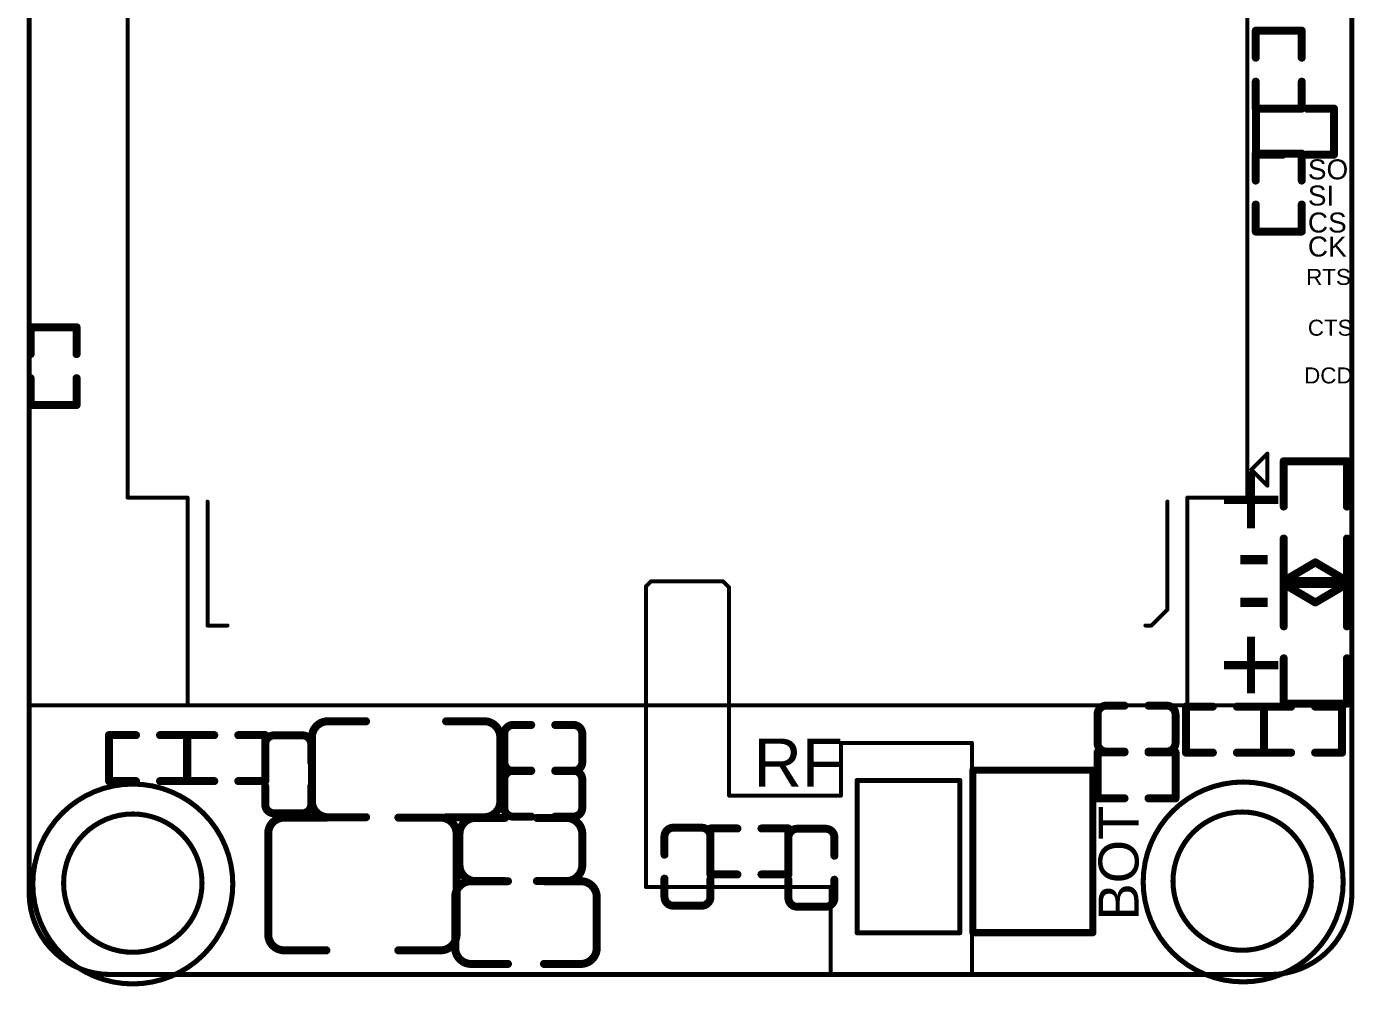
# Model space of a CAD drawing. Header units: millimetres. Extents: x 255 to 299, y 113 to 231.
# Drawn here: x 264.81 to 298.01, y 112.8 to 136.82 of the extents above; entities that cross this region are included whole.
import ezdxf

# ---------------------------------------------------------------- set-up
doc = ezdxf.new("R2010")
doc.units = ezdxf.units.MM
for name, color, linetype in [('KeepOutLayer', 6, 'Continuous'), ('MultiLayer', 9, 'Continuous'), ('TopOverlay', 2, 'Continuous')]:
    doc.layers.add(name, color=color, linetype=linetype)
doc.styles.add('Arial', font='arial.ttf', dxfattribs={"height": 0.2})

# ---------------------------------------------------------------- blocks, each defined once
blk = doc.blocks.new('LC_0402_C_11')
at = {"layer": 'TopOverlay', "const_width": 0.2}
for points in [[(-0.975, 0.355, -0.414214), (-0.755, 0.575)], [(0.755, 0.575, -0.414214), (0.975, 0.355)], [(-0.755, -0.575, -0.414214), (-0.975, -0.355)], [(0.975, -0.355, -0.414214), (0.755, -0.575)]]:
    blk.add_lwpolyline(points, format="xyb", dxfattribs=at)
at = {"layer": 'TopOverlay', "const_width": 0.1}
for points in [[(-0.805, 0.575, 1), (-0.705, 0.575, 1)], [(-0.8, 0.575, 1), (-0.7, 0.575, 1)], [(-0.35, 0.575, 1), (-0.25, 0.575, 1)], [(0.25, 0.575, 1), (0.35, 0.575, 1)], [(0.7, 0.575, 1), (0.8, 0.575, 1)], [(0.705, 0.575, 1), (0.805, 0.575, 1)], [(-1.025, 0.355, 1), (-0.925, 0.355, 1)], [(-1.025, 0.355, 1), (-0.925, 0.355, 1)], [(0.925, 0.355, 1), (1.025, 0.355, 1)], [(0.925, 0.355, 1), (1.025, 0.355, 1)], [(-1.025, -0.355, 1), (-0.925, -0.355, 1)], [(-1.025, -0.355, 1), (-0.925, -0.355, 1)], [(0.925, -0.355, 1), (1.025, -0.355, 1)], [(0.925, -0.355, 1), (1.025, -0.355, 1)], [(-0.805, -0.575, 1), (-0.705, -0.575, 1)], [(-0.8, -0.575, 1), (-0.7, -0.575, 1)], [(-0.35, -0.575, 1), (-0.25, -0.575, 1)], [(0.25, -0.575, 1), (0.35, -0.575, 1)], [(0.7, -0.575, 1), (0.8, -0.575, 1)], [(0.705, -0.575, 1), (0.805, -0.575, 1)]]:
    blk.add_lwpolyline(points, format="xyb", close=True, dxfattribs=at)
at = {"layer": 'TopOverlay', "const_width": 0.2}
for points in [[(-0.3, 0.575), (-0.75, 0.575)], [(0.75, 0.575), (0.3, 0.575)], [(-0.975, -0.355), (-0.975, 0.355)], [(0.975, -0.355), (0.975, 0.355)], [(-0.3, -0.575), (-0.75, -0.575)], [(0.75, -0.575), (0.3, -0.575)]]:
    blk.add_lwpolyline(points, dxfattribs=at)
blk = doc.blocks.new('LC_0402_C_15')
at = {"layer": 'TopOverlay', "const_width": 0.2}
for points in [[(-0.975, 0.355, -0.414214), (-0.755, 0.575)], [(0.755, 0.575, -0.414214), (0.975, 0.355)], [(-0.755, -0.575, -0.414214), (-0.975, -0.355)], [(0.975, -0.355, -0.414214), (0.755, -0.575)]]:
    blk.add_lwpolyline(points, format="xyb", dxfattribs=at)
at = {"layer": 'TopOverlay', "const_width": 0.1}
for points in [[(-0.805, 0.575, 1), (-0.705, 0.575, 1)], [(-0.8, 0.575, 1), (-0.7, 0.575, 1)], [(-0.35, 0.575, 1), (-0.25, 0.575, 1)], [(0.25, 0.575, 1), (0.35, 0.575, 1)], [(0.7, 0.575, 1), (0.8, 0.575, 1)], [(0.705, 0.575, 1), (0.805, 0.575, 1)], [(-1.025, 0.355, 1), (-0.925, 0.355, 1)], [(-1.025, 0.355, 1), (-0.925, 0.355, 1)], [(0.925, 0.355, 1), (1.025, 0.355, 1)], [(0.925, 0.355, 1), (1.025, 0.355, 1)], [(-1.025, -0.355, 1), (-0.925, -0.355, 1)], [(-1.025, -0.355, 1), (-0.925, -0.355, 1)], [(0.925, -0.355, 1), (1.025, -0.355, 1)], [(0.925, -0.355, 1), (1.025, -0.355, 1)], [(-0.805, -0.575, 1), (-0.705, -0.575, 1)], [(-0.8, -0.575, 1), (-0.7, -0.575, 1)], [(-0.35, -0.575, 1), (-0.25, -0.575, 1)], [(0.25, -0.575, 1), (0.35, -0.575, 1)], [(0.7, -0.575, 1), (0.8, -0.575, 1)], [(0.705, -0.575, 1), (0.805, -0.575, 1)]]:
    blk.add_lwpolyline(points, format="xyb", close=True, dxfattribs=at)
at = {"layer": 'TopOverlay', "const_width": 0.2}
for points in [[(-0.3, 0.575), (-0.75, 0.575)], [(0.75, 0.575), (0.3, 0.575)], [(-0.975, -0.355), (-0.975, 0.355)], [(0.975, -0.355), (0.975, 0.355)], [(-0.3, -0.575), (-0.75, -0.575)], [(0.75, -0.575), (0.3, -0.575)]]:
    blk.add_lwpolyline(points, dxfattribs=at)
blk = doc.blocks.new('LC_0402_C_16')
at = {"layer": 'TopOverlay', "const_width": 0.2}
for points in [[(-0.975, 0.355, -0.414214), (-0.755, 0.575)], [(0.755, 0.575, -0.414214), (0.975, 0.355)], [(-0.755, -0.575, -0.414214), (-0.975, -0.355)], [(0.975, -0.355, -0.414214), (0.755, -0.575)]]:
    blk.add_lwpolyline(points, format="xyb", dxfattribs=at)
at = {"layer": 'TopOverlay', "const_width": 0.1}
for points in [[(-0.805, 0.575, 1), (-0.705, 0.575, 1)], [(-0.8, 0.575, 1), (-0.7, 0.575, 1)], [(-0.35, 0.575, 1), (-0.25, 0.575, 1)], [(0.25, 0.575, 1), (0.35, 0.575, 1)], [(0.7, 0.575, 1), (0.8, 0.575, 1)], [(0.705, 0.575, 1), (0.805, 0.575, 1)], [(-1.025, 0.355, 1), (-0.925, 0.355, 1)], [(-1.025, 0.355, 1), (-0.925, 0.355, 1)], [(0.925, 0.355, 1), (1.025, 0.355, 1)], [(0.925, 0.355, 1), (1.025, 0.355, 1)], [(-1.025, -0.355, 1), (-0.925, -0.355, 1)], [(-1.025, -0.355, 1), (-0.925, -0.355, 1)], [(0.925, -0.355, 1), (1.025, -0.355, 1)], [(0.925, -0.355, 1), (1.025, -0.355, 1)], [(-0.805, -0.575, 1), (-0.705, -0.575, 1)], [(-0.8, -0.575, 1), (-0.7, -0.575, 1)], [(-0.35, -0.575, 1), (-0.25, -0.575, 1)], [(0.25, -0.575, 1), (0.35, -0.575, 1)], [(0.7, -0.575, 1), (0.8, -0.575, 1)], [(0.705, -0.575, 1), (0.805, -0.575, 1)]]:
    blk.add_lwpolyline(points, format="xyb", close=True, dxfattribs=at)
at = {"layer": 'TopOverlay', "const_width": 0.2}
for points in [[(-0.3, 0.575), (-0.75, 0.575)], [(0.75, 0.575), (0.3, 0.575)], [(-0.975, -0.355), (-0.975, 0.355)], [(0.975, -0.355), (0.975, 0.355)], [(-0.3, -0.575), (-0.75, -0.575)], [(0.75, -0.575), (0.3, -0.575)]]:
    blk.add_lwpolyline(points, dxfattribs=at)
blk = doc.blocks.new('LC_1210_C_17')
at = {"layer": 'TopOverlay', "const_width": 0.2}
for points in [[(-2.355, 1.26, -0.414214), (-1.955, 1.66)], [(1.955, 1.66, -0.414214), (2.355, 1.26)], [(-1.955, -1.66, -0.414214), (-2.355, -1.26)], [(2.355, -1.26, -0.414214), (1.955, -1.66)]]:
    blk.add_lwpolyline(points, format="xyb", dxfattribs=at)
for points in [[(-1.955, 1.66), (-0.9, 1.66)], [(0.9, 1.66), (1.955, 1.66)], [(-2.355, -1.26), (-2.355, 1.26)], [(2.355, -1.26), (2.355, 1.26)], [(-1.955, -1.66), (-0.9, -1.66)], [(0.9, -1.66), (1.955, -1.66)]]:
    blk.add_lwpolyline(points, dxfattribs=at)
at = {"layer": 'TopOverlay', "const_width": 0.1}
for points in [[(-2.005, 1.66, 1), (-1.905, 1.66, 1)], [(-2.005, 1.66, 1), (-1.905, 1.66, 1)], [(-0.95, 1.66, 1), (-0.85, 1.66, 1)], [(0.85, 1.66, 1), (0.95, 1.66, 1)], [(1.905, 1.66, 1), (2.005, 1.66, 1)], [(1.905, 1.66, 1), (2.005, 1.66, 1)], [(-2.405, 1.26, 1), (-2.305, 1.26, 1)], [(-2.405, 1.26, 1), (-2.305, 1.26, 1)], [(2.305, 1.26, 1), (2.405, 1.26, 1)], [(2.305, 1.26, 1), (2.405, 1.26, 1)], [(-2.405, -1.26, 1), (-2.305, -1.26, 1)], [(-2.405, -1.26, 1), (-2.305, -1.26, 1)], [(2.305, -1.26, 1), (2.405, -1.26, 1)], [(2.305, -1.26, 1), (2.405, -1.26, 1)], [(-2.005, -1.66, 1), (-1.905, -1.66, 1)], [(-2.005, -1.66, 1), (-1.905, -1.66, 1)], [(-0.95, -1.66, 1), (-0.85, -1.66, 1)], [(0.85, -1.66, 1), (0.95, -1.66, 1)], [(1.905, -1.66, 1), (2.005, -1.66, 1)], [(1.905, -1.66, 1), (2.005, -1.66, 1)]]:
    blk.add_lwpolyline(points, format="xyb", close=True, dxfattribs=at)
blk = doc.blocks.new('LC_0402_C_22')
at = {"layer": 'TopOverlay', "const_width": 0.2}
for points in [[(-0.975, 0.355, -0.414214), (-0.755, 0.575)], [(0.755, 0.575, -0.414214), (0.975, 0.355)], [(-0.755, -0.575, -0.414214), (-0.975, -0.355)], [(0.975, -0.355, -0.414214), (0.755, -0.575)]]:
    blk.add_lwpolyline(points, format="xyb", dxfattribs=at)
at = {"layer": 'TopOverlay', "const_width": 0.1}
for points in [[(-0.805, 0.575, 1), (-0.705, 0.575, 1)], [(-0.8, 0.575, 1), (-0.7, 0.575, 1)], [(-0.35, 0.575, 1), (-0.25, 0.575, 1)], [(0.25, 0.575, 1), (0.35, 0.575, 1)], [(0.7, 0.575, 1), (0.8, 0.575, 1)], [(0.705, 0.575, 1), (0.805, 0.575, 1)], [(-1.025, 0.355, 1), (-0.925, 0.355, 1)], [(-1.025, 0.355, 1), (-0.925, 0.355, 1)], [(0.925, 0.355, 1), (1.025, 0.355, 1)], [(0.925, 0.355, 1), (1.025, 0.355, 1)], [(-1.025, -0.355, 1), (-0.925, -0.355, 1)], [(-1.025, -0.355, 1), (-0.925, -0.355, 1)], [(0.925, -0.355, 1), (1.025, -0.355, 1)], [(0.925, -0.355, 1), (1.025, -0.355, 1)], [(-0.805, -0.575, 1), (-0.705, -0.575, 1)], [(-0.8, -0.575, 1), (-0.7, -0.575, 1)], [(-0.35, -0.575, 1), (-0.25, -0.575, 1)], [(0.25, -0.575, 1), (0.35, -0.575, 1)], [(0.7, -0.575, 1), (0.8, -0.575, 1)], [(0.705, -0.575, 1), (0.805, -0.575, 1)]]:
    blk.add_lwpolyline(points, format="xyb", close=True, dxfattribs=at)
at = {"layer": 'TopOverlay', "const_width": 0.2}
for points in [[(-0.75, 0.575), (-0.3, 0.575)], [(0.3, 0.575), (0.75, 0.575)], [(-0.975, 0.355), (-0.975, -0.355)], [(0.975, 0.355), (0.975, -0.355)], [(-0.75, -0.575), (-0.3, -0.575)], [(0.3, -0.575), (0.75, -0.575)]]:
    blk.add_lwpolyline(points, dxfattribs=at)
blk = doc.blocks.new('LC_0805_C_23')
at = {"layer": 'TopOverlay', "const_width": 0.2}
for points in [[(-1.77, 0.635, -0.414214), (-1.37, 1.035)], [(1.37, 1.035, -0.414213), (1.77, 0.635)], [(-1.37, -1.035, -0.414213), (-1.77, -0.635)], [(1.77, -0.635, -0.414214), (1.37, -1.035)]]:
    blk.add_lwpolyline(points, format="xyb", dxfattribs=at)
for points in [[(-0.45, 1.035), (-1.37, 1.035)], [(1.37, 1.035), (0.45, 1.035)], [(-1.77, 0.635), (-1.77, -0.635)], [(1.77, 0.635), (1.77, -0.635)], [(-0.45, -1.035), (-1.37, -1.035)], [(1.37, -1.035), (0.45, -1.035)]]:
    blk.add_lwpolyline(points, dxfattribs=at)
at = {"layer": 'TopOverlay', "const_width": 0.1}
for points in [[(-1.42, 1.035, 1), (-1.32, 1.035, 1)], [(-1.42, 1.035, 1), (-1.32, 1.035, 1)], [(-0.5, 1.035, 1), (-0.4, 1.035, 1)], [(0.4, 1.035, 1), (0.5, 1.035, 1)], [(1.32, 1.035, 1), (1.42, 1.035, 1)], [(1.32, 1.035, 1), (1.42, 1.035, 1)], [(-1.82, 0.635, 1), (-1.72, 0.635, 1)], [(-1.82, 0.635, 1), (-1.72, 0.635, 1)], [(1.72, 0.635, 1), (1.82, 0.635, 1)], [(1.72, 0.635, 1), (1.82, 0.635, 1)], [(-1.82, -0.635, 1), (-1.72, -0.635, 1)], [(-1.82, -0.635, 1), (-1.72, -0.635, 1)], [(1.72, -0.635, 1), (1.82, -0.635, 1)], [(1.72, -0.635, 1), (1.82, -0.635, 1)], [(-1.42, -1.035, 1), (-1.32, -1.035, 1)], [(-1.42, -1.035, 1), (-1.32, -1.035, 1)], [(-0.5, -1.035, 1), (-0.4, -1.035, 1)], [(0.4, -1.035, 1), (0.5, -1.035, 1)], [(1.32, -1.035, 1), (1.42, -1.035, 1)], [(1.32, -1.035, 1), (1.42, -1.035, 1)]]:
    blk.add_lwpolyline(points, format="xyb", close=True, dxfattribs=at)
blk = doc.blocks.new('LC_0603_C_39')
at = {"layer": 'TopOverlay', "const_width": 0.2}
for points in [[(-1.535, 0.39, -0.414213), (-1.135, 0.79)], [(1.135, 0.79, -0.414213), (1.535, 0.39)], [(-1.135, -0.79, -0.414213), (-1.535, -0.39)], [(1.535, -0.39, -0.414213), (1.135, -0.79)]]:
    blk.add_lwpolyline(points, format="xyb", dxfattribs=at)
for points in [[(-0.4, 0.79), (-1.135, 0.79)], [(1.135, 0.79), (0.4, 0.79)], [(-1.535, 0.39), (-1.535, -0.39)], [(1.535, 0.39), (1.535, -0.39)], [(-0.4, -0.79), (-1.135, -0.79)], [(1.135, -0.79), (0.4, -0.79)]]:
    blk.add_lwpolyline(points, dxfattribs=at)
at = {"layer": 'TopOverlay', "const_width": 0.1}
for points in [[(-1.185, 0.79, 1), (-1.085, 0.79, 1)], [(-1.185, 0.79, 1), (-1.085, 0.79, 1)], [(-0.45, 0.79, 1), (-0.35, 0.79, 1)], [(0.35, 0.79, 1), (0.45, 0.79, 1)], [(1.085, 0.79, 1), (1.185, 0.79, 1)], [(1.085, 0.79, 1), (1.185, 0.79, 1)], [(-1.585, 0.39, 1), (-1.485, 0.39, 1)], [(-1.585, 0.39, 1), (-1.485, 0.39, 1)], [(1.485, 0.39, 1), (1.585, 0.39, 1)], [(1.485, 0.39, 1), (1.585, 0.39, 1)], [(-1.585, -0.39, 1), (-1.485, -0.39, 1)], [(-1.585, -0.39, 1), (-1.485, -0.39, 1)], [(1.485, -0.39, 1), (1.585, -0.39, 1)], [(1.485, -0.39, 1), (1.585, -0.39, 1)], [(-1.185, -0.79, 1), (-1.085, -0.79, 1)], [(-1.185, -0.79, 1), (-1.085, -0.79, 1)], [(-0.45, -0.79, 1), (-0.35, -0.79, 1)], [(0.35, -0.79, 1), (0.45, -0.79, 1)], [(1.085, -0.79, 1), (1.185, -0.79, 1)], [(1.085, -0.79, 1), (1.185, -0.79, 1)]]:
    blk.add_lwpolyline(points, format="xyb", close=True, dxfattribs=at)
blk = doc.blocks.new('LC_0402_C_40')
at = {"layer": 'TopOverlay', "const_width": 0.2}
for points in [[(-0.975, 0.355, -0.414214), (-0.755, 0.575)], [(0.755, 0.575, -0.414214), (0.975, 0.355)], [(-0.755, -0.575, -0.414214), (-0.975, -0.355)], [(0.975, -0.355, -0.414214), (0.755, -0.575)]]:
    blk.add_lwpolyline(points, format="xyb", dxfattribs=at)
at = {"layer": 'TopOverlay', "const_width": 0.1}
for points in [[(-0.805, 0.575, 1), (-0.705, 0.575, 1)], [(-0.8, 0.575, 1), (-0.7, 0.575, 1)], [(-0.35, 0.575, 1), (-0.25, 0.575, 1)], [(0.25, 0.575, 1), (0.35, 0.575, 1)], [(0.7, 0.575, 1), (0.8, 0.575, 1)], [(0.705, 0.575, 1), (0.805, 0.575, 1)], [(-1.025, 0.355, 1), (-0.925, 0.355, 1)], [(-1.025, 0.355, 1), (-0.925, 0.355, 1)], [(0.925, 0.355, 1), (1.025, 0.355, 1)], [(0.925, 0.355, 1), (1.025, 0.355, 1)], [(-1.025, -0.355, 1), (-0.925, -0.355, 1)], [(-1.025, -0.355, 1), (-0.925, -0.355, 1)], [(0.925, -0.355, 1), (1.025, -0.355, 1)], [(0.925, -0.355, 1), (1.025, -0.355, 1)], [(-0.805, -0.575, 1), (-0.705, -0.575, 1)], [(-0.8, -0.575, 1), (-0.7, -0.575, 1)], [(-0.35, -0.575, 1), (-0.25, -0.575, 1)], [(0.25, -0.575, 1), (0.35, -0.575, 1)], [(0.7, -0.575, 1), (0.8, -0.575, 1)], [(0.705, -0.575, 1), (0.805, -0.575, 1)]]:
    blk.add_lwpolyline(points, format="xyb", close=True, dxfattribs=at)
at = {"layer": 'TopOverlay', "const_width": 0.2}
for points in [[(-0.3, 0.575), (-0.75, 0.575)], [(0.75, 0.575), (0.3, 0.575)], [(-0.975, 0.355), (-0.975, -0.355)], [(0.975, 0.355), (0.975, -0.355)], [(-0.3, -0.575), (-0.75, -0.575)], [(0.75, -0.575), (0.3, -0.575)]]:
    blk.add_lwpolyline(points, dxfattribs=at)
blk = doc.blocks.new('LC_0402_C_43')
at = {"layer": 'TopOverlay', "const_width": 0.2}
for points in [[(-0.975, 0.355, -0.414214), (-0.755, 0.575)], [(0.755, 0.575, -0.414214), (0.975, 0.355)], [(-0.755, -0.575, -0.414214), (-0.975, -0.355)], [(0.975, -0.355, -0.414214), (0.755, -0.575)]]:
    blk.add_lwpolyline(points, format="xyb", dxfattribs=at)
at = {"layer": 'TopOverlay', "const_width": 0.1}
for points in [[(-0.805, 0.575, 1), (-0.705, 0.575, 1)], [(-0.8, 0.575, 1), (-0.7, 0.575, 1)], [(-0.35, 0.575, 1), (-0.25, 0.575, 1)], [(0.25, 0.575, 1), (0.35, 0.575, 1)], [(0.7, 0.575, 1), (0.8, 0.575, 1)], [(0.705, 0.575, 1), (0.805, 0.575, 1)], [(-1.025, 0.355, 1), (-0.925, 0.355, 1)], [(-1.025, 0.355, 1), (-0.925, 0.355, 1)], [(0.925, 0.355, 1), (1.025, 0.355, 1)], [(0.925, 0.355, 1), (1.025, 0.355, 1)], [(-1.025, -0.355, 1), (-0.925, -0.355, 1)], [(-1.025, -0.355, 1), (-0.925, -0.355, 1)], [(0.925, -0.355, 1), (1.025, -0.355, 1)], [(0.925, -0.355, 1), (1.025, -0.355, 1)], [(-0.805, -0.575, 1), (-0.705, -0.575, 1)], [(-0.8, -0.575, 1), (-0.7, -0.575, 1)], [(-0.35, -0.575, 1), (-0.25, -0.575, 1)], [(0.25, -0.575, 1), (0.35, -0.575, 1)], [(0.7, -0.575, 1), (0.8, -0.575, 1)], [(0.705, -0.575, 1), (0.805, -0.575, 1)]]:
    blk.add_lwpolyline(points, format="xyb", close=True, dxfattribs=at)
at = {"layer": 'TopOverlay', "const_width": 0.2}
for points in [[(-0.3, 0.575), (-0.75, 0.575)], [(0.75, 0.575), (0.3, 0.575)], [(-0.975, 0.355), (-0.975, -0.355)], [(0.975, 0.355), (0.975, -0.355)], [(-0.3, -0.575), (-0.75, -0.575)], [(0.75, -0.575), (0.3, -0.575)]]:
    blk.add_lwpolyline(points, dxfattribs=at)
blk = doc.blocks.new('LC_1206_C_46')
at = {"layer": 'TopOverlay', "const_width": 0.2}
for points in [[(-2.355, 0.8, -0.414213), (-1.955, 1.2)], [(1.955, 1.2, -0.414214), (2.355, 0.8)], [(-1.955, -1.2, -0.414213), (-2.355, -0.8)], [(2.355, -0.8, -0.414214), (1.955, -1.2)]]:
    blk.add_lwpolyline(points, format="xyb", dxfattribs=at)
for points in [[(-1.955, 1.2), (-1, 1.2)], [(1, 1.2), (1.955, 1.2)], [(-2.355, -0.8), (-2.355, 0.8)], [(2.355, -0.8), (2.355, 0.8)], [(-1.955, -1.2), (-1, -1.2)], [(1, -1.2), (1.955, -1.2)]]:
    blk.add_lwpolyline(points, dxfattribs=at)
at = {"layer": 'TopOverlay', "const_width": 0.1}
for points in [[(-2.005, 1.2, 1), (-1.905, 1.2, 1)], [(-2.005, 1.2, 1), (-1.905, 1.2, 1)], [(-1.05, 1.2, 1), (-0.95, 1.2, 1)], [(0.95, 1.2, 1), (1.05, 1.2, 1)], [(1.905, 1.2, 1), (2.005, 1.2, 1)], [(1.905, 1.2, 1), (2.005, 1.2, 1)], [(-2.405, 0.8, 1), (-2.305, 0.8, 1)], [(-2.405, 0.8, 1), (-2.305, 0.8, 1)], [(2.305, 0.8, 1), (2.405, 0.8, 1)], [(2.305, 0.8, 1), (2.405, 0.8, 1)], [(-2.405, -0.8, 1), (-2.305, -0.8, 1)], [(-2.405, -0.8, 1), (-2.305, -0.8, 1)], [(2.305, -0.8, 1), (2.405, -0.8, 1)], [(2.305, -0.8, 1), (2.405, -0.8, 1)], [(-2.005, -1.2, 1), (-1.905, -1.2, 1)], [(-2.005, -1.2, 1), (-1.905, -1.2, 1)], [(-1.05, -1.2, 1), (-0.95, -1.2, 1)], [(0.95, -1.2, 1), (1.05, -1.2, 1)], [(1.905, -1.2, 1), (2.005, -1.2, 1)], [(1.905, -1.2, 1), (2.005, -1.2, 1)]]:
    blk.add_lwpolyline(points, format="xyb", close=True, dxfattribs=at)
blk = doc.blocks.new('LC_0603_LED_S3_99')
at = {"layer": 'TopOverlay', "const_width": 0.2}
for points in [[(-2, 0), (-1.535, 0.79)], [(-1.535, -0.79), (-1.535, 0.79)], [(-0.4, 0.79), (-1.535, 0.79)], [(1.535, 0.79), (0.4, 0.79)], [(1.535, -0.79), (1.535, 0.79)], [(-1.535, -0.79), (-2, 0)], [(-0.4, -0.79), (-1.535, -0.79)], [(1.535, -0.79), (0.4, -0.79)]]:
    blk.add_lwpolyline(points, dxfattribs=at)
at = {"layer": 'TopOverlay', "const_width": 0.1}
for points in [[(-1.585, 0.79, 1), (-1.485, 0.79, 1)], [(-1.585, 0.79, 1), (-1.485, 0.79, 1)], [(-1.585, 0.79, 1), (-1.485, 0.79, 1)], [(-0.45, 0.79, 1), (-0.35, 0.79, 1)], [(0.35, 0.79, 1), (0.45, 0.79, 1)], [(1.485, 0.79, 1), (1.585, 0.79, 1)], [(1.485, 0.79, 1), (1.585, 0.79, 1)], [(-2.05, 0, 1), (-1.95, 0, 1)], [(-2.05, 0, 1), (-1.95, 0, 1)], [(-1.585, -0.79, 1), (-1.485, -0.79, 1)], [(-1.585, -0.79, 1), (-1.485, -0.79, 1)], [(-1.585, -0.79, 1), (-1.485, -0.79, 1)], [(-0.45, -0.79, 1), (-0.35, -0.79, 1)], [(0.35, -0.79, 1), (0.45, -0.79, 1)], [(1.485, -0.79, 1), (1.585, -0.79, 1)], [(1.485, -0.79, 1), (1.585, -0.79, 1)]]:
    blk.add_lwpolyline(points, format="xyb", close=True, dxfattribs=at)
blk = doc.blocks.new('LC_0603_LED_S3_100')
at = {"layer": 'TopOverlay', "const_width": 0.2}
for points in [[(-1.535, 0.79), (-2, 0)], [(-1.535, 0.79), (-1.535, -0.79)], [(-1.535, 0.79), (-0.4, 0.79)], [(0.4, 0.79), (1.535, 0.79)], [(1.535, 0.79), (1.535, -0.79)], [(-2, 0), (-1.535, -0.79)], [(-1.535, -0.79), (-0.4, -0.79)], [(0.4, -0.79), (1.535, -0.79)]]:
    blk.add_lwpolyline(points, dxfattribs=at)
at = {"layer": 'TopOverlay', "const_width": 0.1}
for points in [[(-1.585, 0.79, 1), (-1.485, 0.79, 1)], [(-1.585, 0.79, 1), (-1.485, 0.79, 1)], [(-1.585, 0.79, 1), (-1.485, 0.79, 1)], [(-0.45, 0.79, 1), (-0.35, 0.79, 1)], [(0.35, 0.79, 1), (0.45, 0.79, 1)], [(1.485, 0.79, 1), (1.585, 0.79, 1)], [(1.485, 0.79, 1), (1.585, 0.79, 1)], [(-2.05, 0, 1), (-1.95, 0, 1)], [(-2.05, 0, 1), (-1.95, 0, 1)], [(-1.585, -0.79, 1), (-1.485, -0.79, 1)], [(-1.585, -0.79, 1), (-1.485, -0.79, 1)], [(-1.585, -0.79, 1), (-1.485, -0.79, 1)], [(-0.45, -0.79, 1), (-0.35, -0.79, 1)], [(0.35, -0.79, 1), (0.45, -0.79, 1)], [(1.485, -0.79, 1), (1.585, -0.79, 1)], [(1.485, -0.79, 1), (1.585, -0.79, 1)]]:
    blk.add_lwpolyline(points, format="xyb", close=True, dxfattribs=at)
blk = doc.blocks.new('LC_0402_R_151')
at = {"layer": 'TopOverlay', "const_width": 0.2}
for points in [[(-0.975, 0.575), (-0.975, -0.575)], [(-0.3, 0.575), (-0.975, 0.575)], [(0.975, 0.575), (0.3, 0.575)], [(0.975, 0.575), (0.975, -0.575)], [(-0.3, -0.575), (-0.975, -0.575)], [(0.975, -0.575), (0.3, -0.575)]]:
    blk.add_lwpolyline(points, dxfattribs=at)
at = {"layer": 'TopOverlay', "const_width": 0.1}
for points in [[(-1.025, 0.575, 1), (-0.925, 0.575, 1)], [(-1.025, 0.575, 1), (-0.925, 0.575, 1)], [(-0.35, 0.575, 1), (-0.25, 0.575, 1)], [(0.25, 0.575, 1), (0.35, 0.575, 1)], [(0.925, 0.575, 1), (1.025, 0.575, 1)], [(0.925, 0.575, 1), (1.025, 0.575, 1)], [(-1.025, -0.575, 1), (-0.925, -0.575, 1)], [(-1.025, -0.575, 1), (-0.925, -0.575, 1)], [(-0.35, -0.575, 1), (-0.25, -0.575, 1)], [(0.25, -0.575, 1), (0.35, -0.575, 1)], [(0.925, -0.575, 1), (1.025, -0.575, 1)], [(0.925, -0.575, 1), (1.025, -0.575, 1)]]:
    blk.add_lwpolyline(points, format="xyb", close=True, dxfattribs=at)
blk = doc.blocks.new('LC_0402_R_152')
at = {"layer": 'TopOverlay', "const_width": 0.2}
for points in [[(-0.975, -0.575), (-0.975, 0.575)], [(-0.975, 0.575), (-0.3, 0.575)], [(0.3, 0.575), (0.975, 0.575)], [(0.975, -0.575), (0.975, 0.575)], [(-0.975, -0.575), (-0.3, -0.575)], [(0.3, -0.575), (0.975, -0.575)]]:
    blk.add_lwpolyline(points, dxfattribs=at)
at = {"layer": 'TopOverlay', "const_width": 0.1}
for points in [[(-1.025, 0.575, 1), (-0.925, 0.575, 1)], [(-1.025, 0.575, 1), (-0.925, 0.575, 1)], [(-0.35, 0.575, 1), (-0.25, 0.575, 1)], [(0.25, 0.575, 1), (0.35, 0.575, 1)], [(0.925, 0.575, 1), (1.025, 0.575, 1)], [(0.925, 0.575, 1), (1.025, 0.575, 1)], [(-1.025, -0.575, 1), (-0.925, -0.575, 1)], [(-1.025, -0.575, 1), (-0.925, -0.575, 1)], [(-0.35, -0.575, 1), (-0.25, -0.575, 1)], [(0.25, -0.575, 1), (0.35, -0.575, 1)], [(0.925, -0.575, 1), (1.025, -0.575, 1)], [(0.925, -0.575, 1), (1.025, -0.575, 1)]]:
    blk.add_lwpolyline(points, format="xyb", close=True, dxfattribs=at)
blk = doc.blocks.new('LC_0402_R_153')
at = {"layer": 'TopOverlay', "const_width": 0.2}
for points in [[(-0.975, 0.575), (-0.975, -0.575)], [(-0.3, 0.575), (-0.975, 0.575)], [(0.975, 0.575), (0.3, 0.575)], [(0.975, 0.575), (0.975, -0.575)], [(-0.3, -0.575), (-0.975, -0.575)], [(0.975, -0.575), (0.3, -0.575)]]:
    blk.add_lwpolyline(points, dxfattribs=at)
at = {"layer": 'TopOverlay', "const_width": 0.1}
for points in [[(-1.025, 0.575, 1), (-0.925, 0.575, 1)], [(-1.025, 0.575, 1), (-0.925, 0.575, 1)], [(-0.35, 0.575, 1), (-0.25, 0.575, 1)], [(0.25, 0.575, 1), (0.35, 0.575, 1)], [(0.925, 0.575, 1), (1.025, 0.575, 1)], [(0.925, 0.575, 1), (1.025, 0.575, 1)], [(-1.025, -0.575, 1), (-0.925, -0.575, 1)], [(-1.025, -0.575, 1), (-0.925, -0.575, 1)], [(-0.35, -0.575, 1), (-0.25, -0.575, 1)], [(0.25, -0.575, 1), (0.35, -0.575, 1)], [(0.925, -0.575, 1), (1.025, -0.575, 1)], [(0.925, -0.575, 1), (1.025, -0.575, 1)]]:
    blk.add_lwpolyline(points, format="xyb", close=True, dxfattribs=at)
blk = doc.blocks.new('LC_0402_R_154')
at = {"layer": 'TopOverlay', "const_width": 0.2}
for points in [[(-0.975, -0.575), (-0.975, 0.575)], [(-0.975, 0.575), (-0.3, 0.575)], [(0.3, 0.575), (0.975, 0.575)], [(0.975, -0.575), (0.975, 0.575)], [(-0.975, -0.575), (-0.3, -0.575)], [(0.3, -0.575), (0.975, -0.575)]]:
    blk.add_lwpolyline(points, dxfattribs=at)
at = {"layer": 'TopOverlay', "const_width": 0.1}
for points in [[(-1.025, 0.575, 1), (-0.925, 0.575, 1)], [(-1.025, 0.575, 1), (-0.925, 0.575, 1)], [(-0.35, 0.575, 1), (-0.25, 0.575, 1)], [(0.25, 0.575, 1), (0.35, 0.575, 1)], [(0.925, 0.575, 1), (1.025, 0.575, 1)], [(0.925, 0.575, 1), (1.025, 0.575, 1)], [(-1.025, -0.575, 1), (-0.925, -0.575, 1)], [(-1.025, -0.575, 1), (-0.925, -0.575, 1)], [(-0.35, -0.575, 1), (-0.25, -0.575, 1)], [(0.25, -0.575, 1), (0.35, -0.575, 1)], [(0.925, -0.575, 1), (1.025, -0.575, 1)], [(0.925, -0.575, 1), (1.025, -0.575, 1)]]:
    blk.add_lwpolyline(points, format="xyb", close=True, dxfattribs=at)
blk = doc.blocks.new('LC_0402_R_155')
at = {"layer": 'TopOverlay', "const_width": 0.2}
for points in [[(-0.975, 0.575), (-0.975, -0.575)], [(-0.975, 0.575), (-0.3, 0.575)], [(0.3, 0.575), (0.975, 0.575)], [(0.975, 0.575), (0.975, -0.575)], [(-0.975, -0.575), (-0.3, -0.575)], [(0.3, -0.575), (0.975, -0.575)]]:
    blk.add_lwpolyline(points, dxfattribs=at)
at = {"layer": 'TopOverlay', "const_width": 0.1}
for points in [[(-1.025, 0.575, 1), (-0.925, 0.575, 1)], [(-1.025, 0.575, 1), (-0.925, 0.575, 1)], [(-0.35, 0.575, 1), (-0.25, 0.575, 1)], [(0.25, 0.575, 1), (0.35, 0.575, 1)], [(0.925, 0.575, 1), (1.025, 0.575, 1)], [(0.925, 0.575, 1), (1.025, 0.575, 1)], [(-1.025, -0.575, 1), (-0.925, -0.575, 1)], [(-1.025, -0.575, 1), (-0.925, -0.575, 1)], [(-0.35, -0.575, 1), (-0.25, -0.575, 1)], [(0.25, -0.575, 1), (0.35, -0.575, 1)], [(0.925, -0.575, 1), (1.025, -0.575, 1)], [(0.925, -0.575, 1), (1.025, -0.575, 1)]]:
    blk.add_lwpolyline(points, format="xyb", close=True, dxfattribs=at)
blk = doc.blocks.new('LC_0402_R_156')
at = {"layer": 'TopOverlay', "const_width": 0.2}
for points in [[(-0.975, 0.575), (-0.975, -0.575)], [(-0.3, 0.575), (-0.975, 0.575)], [(0.975, 0.575), (0.3, 0.575)], [(0.975, 0.575), (0.975, -0.575)], [(-0.3, -0.575), (-0.975, -0.575)], [(0.975, -0.575), (0.3, -0.575)]]:
    blk.add_lwpolyline(points, dxfattribs=at)
at = {"layer": 'TopOverlay', "const_width": 0.1}
for points in [[(-1.025, 0.575, 1), (-0.925, 0.575, 1)], [(-1.025, 0.575, 1), (-0.925, 0.575, 1)], [(-0.35, 0.575, 1), (-0.25, 0.575, 1)], [(0.25, 0.575, 1), (0.35, 0.575, 1)], [(0.925, 0.575, 1), (1.025, 0.575, 1)], [(0.925, 0.575, 1), (1.025, 0.575, 1)], [(-1.025, -0.575, 1), (-0.925, -0.575, 1)], [(-1.025, -0.575, 1), (-0.925, -0.575, 1)], [(-0.35, -0.575, 1), (-0.25, -0.575, 1)], [(0.25, -0.575, 1), (0.35, -0.575, 1)], [(0.925, -0.575, 1), (1.025, -0.575, 1)], [(0.925, -0.575, 1), (1.025, -0.575, 1)]]:
    blk.add_lwpolyline(points, format="xyb", close=True, dxfattribs=at)
blk = doc.blocks.new('LC_0402_R_170')
at = {"layer": 'TopOverlay', "const_width": 0.2}
for points in [[(-0.975, 0.575), (-0.975, -0.575)], [(-0.975, 0.575), (-0.3, 0.575)], [(0.3, 0.575), (0.975, 0.575)], [(0.975, 0.575), (0.975, -0.575)], [(-0.975, -0.575), (-0.3, -0.575)], [(0.3, -0.575), (0.975, -0.575)]]:
    blk.add_lwpolyline(points, dxfattribs=at)
at = {"layer": 'TopOverlay', "const_width": 0.1}
for points in [[(-1.025, 0.575, 1), (-0.925, 0.575, 1)], [(-1.025, 0.575, 1), (-0.925, 0.575, 1)], [(-0.35, 0.575, 1), (-0.25, 0.575, 1)], [(0.25, 0.575, 1), (0.35, 0.575, 1)], [(0.925, 0.575, 1), (1.025, 0.575, 1)], [(0.925, 0.575, 1), (1.025, 0.575, 1)], [(-1.025, -0.575, 1), (-0.925, -0.575, 1)], [(-1.025, -0.575, 1), (-0.925, -0.575, 1)], [(-0.35, -0.575, 1), (-0.25, -0.575, 1)], [(0.25, -0.575, 1), (0.35, -0.575, 1)], [(0.925, -0.575, 1), (1.025, -0.575, 1)], [(0.925, -0.575, 1), (1.025, -0.575, 1)]]:
    blk.add_lwpolyline(points, format="xyb", close=True, dxfattribs=at)
blk = doc.blocks.new('LC_0402_R_172')
at = {"layer": 'TopOverlay', "const_width": 0.2}
for points in [[(-0.975, 0.575), (-0.975, -0.575)], [(-0.3, 0.575), (-0.975, 0.575)], [(0.975, 0.575), (0.3, 0.575)], [(0.975, 0.575), (0.975, -0.575)], [(-0.3, -0.575), (-0.975, -0.575)], [(0.975, -0.575), (0.3, -0.575)]]:
    blk.add_lwpolyline(points, dxfattribs=at)
at = {"layer": 'TopOverlay', "const_width": 0.1}
for points in [[(-1.025, 0.575, 1), (-0.925, 0.575, 1)], [(-1.025, 0.575, 1), (-0.925, 0.575, 1)], [(-0.35, 0.575, 1), (-0.25, 0.575, 1)], [(0.25, 0.575, 1), (0.35, 0.575, 1)], [(0.925, 0.575, 1), (1.025, 0.575, 1)], [(0.925, 0.575, 1), (1.025, 0.575, 1)], [(-1.025, -0.575, 1), (-0.925, -0.575, 1)], [(-1.025, -0.575, 1), (-0.925, -0.575, 1)], [(-0.35, -0.575, 1), (-0.25, -0.575, 1)], [(0.25, -0.575, 1), (0.35, -0.575, 1)], [(0.925, -0.575, 1), (1.025, -0.575, 1)], [(0.925, -0.575, 1), (1.025, -0.575, 1)]]:
    blk.add_lwpolyline(points, format="xyb", close=True, dxfattribs=at)
blk = doc.blocks.new('LC_0402_R_174')
at = {"layer": 'TopOverlay', "const_width": 0.2}
for points in [[(-0.975, 0.575), (-0.975, -0.575)], [(-0.3, 0.575), (-0.975, 0.575)], [(0.975, 0.575), (0.3, 0.575)], [(0.975, 0.575), (0.975, -0.575)], [(-0.3, -0.575), (-0.975, -0.575)], [(0.975, -0.575), (0.3, -0.575)]]:
    blk.add_lwpolyline(points, dxfattribs=at)
at = {"layer": 'TopOverlay', "const_width": 0.1}
for points in [[(-1.025, 0.575, 1), (-0.925, 0.575, 1)], [(-1.025, 0.575, 1), (-0.925, 0.575, 1)], [(-0.35, 0.575, 1), (-0.25, 0.575, 1)], [(0.25, 0.575, 1), (0.35, 0.575, 1)], [(0.925, 0.575, 1), (1.025, 0.575, 1)], [(0.925, 0.575, 1), (1.025, 0.575, 1)], [(-1.025, -0.575, 1), (-0.925, -0.575, 1)], [(-1.025, -0.575, 1), (-0.925, -0.575, 1)], [(-0.35, -0.575, 1), (-0.25, -0.575, 1)], [(0.25, -0.575, 1), (0.35, -0.575, 1)], [(0.925, -0.575, 1), (1.025, -0.575, 1)], [(0.925, -0.575, 1), (1.025, -0.575, 1)]]:
    blk.add_lwpolyline(points, format="xyb", close=True, dxfattribs=at)
blk = doc.blocks.new('TS_018TS_018_182')
at = {"layer": 'TopOverlay', "const_width": 0.178}
for points in [[(4.064, 1.5), (0, 1.5)], [(0, -1.5), (0, 1.5)], [(4.064, -1.5), (4.064, 1.5)], [(4.064, -1.5), (0, -1.5)]]:
    blk.add_lwpolyline(points, dxfattribs=at)
at = {"layer": 'TopOverlay', "const_width": 0.0889}
for points in [[(-0.044, 1.5, 1), (0.044, 1.5, 1)], [(-0.044, 1.5, 1), (0.044, 1.5, 1)], [(4.02, 1.5, 1), (4.108, 1.5, 1)], [(4.02, 1.5, 1), (4.108, 1.5, 1)], [(-0.044, -1.5, 1), (0.044, -1.5, 1)], [(-0.044, -1.5, 1), (0.044, -1.5, 1)], [(4.02, -1.5, 1), (4.108, -1.5, 1)], [(4.02, -1.5, 1), (4.108, -1.5, 1)]]:
    blk.add_lwpolyline(points, format="xyb", close=True, dxfattribs=at)
blk = doc.blocks.new('ANT_JACK_194')
at = {"layer": 'TopOverlay', "const_width": 0.127}
for points in [[(-0.762, 3.2), (1.803, 3.2)], [(-0.762, -0.61), (-0.762, 3.2)], [(1.803, -0.61), (1.803, 3.2)], [(-0.762, -0.61), (1.803, -0.61)]]:
    blk.add_lwpolyline(points, dxfattribs=at)
at = {"layer": 'TopOverlay', "const_width": 0.0635}
for points in [[(-0.794, 3.2, 1), (-0.73, 3.2, 1)], [(-0.794, 3.2, 1), (-0.73, 3.2, 1)], [(1.772, 3.2, 1), (1.835, 3.2, 1)], [(1.772, 3.2, 1), (1.835, 3.2, 1)], [(-0.794, -0.61, 1), (-0.73, -0.61, 1)], [(-0.794, -0.61, 1), (-0.73, -0.61, 1)], [(1.772, -0.61, 1), (1.835, -0.61, 1)], [(1.772, -0.61, 1), (1.835, -0.61, 1)]]:
    blk.add_lwpolyline(points, format="xyb", close=True, dxfattribs=at)
blk = doc.blocks.new('MOD_A7670C_201')
at = {"layer": 'TopOverlay', "const_width": 0.1}
for points in [[(12.5, 14), (-12.5, 14)], [(-12.5, 14), (-12.5, 8.8)], [(12.5, 14), (12.5, 8.8)], [(-11.6, 12), (-12, 11.6)], [(-11.45, 12), (-11.6, 12)], [(12, 12), (11.5, 12)], [(12, 12), (12, 8.9)], [(-12, 11.6), (-12, 8.9)], [(-12.5, 8.8), (-14, 8.8)], [(-14, 8.8), (-14, -8.8)], [(14, 8.8), (12.5, 8.8)], [(14, 8.8), (14, -8.8)], [(-14.1, 8.1), (-14.5, 8.5)], [(-14.5, 8.5), (-14.5, 7.7)], [(-14.1, 8.1), (-14.5, 7.7)], [(-12.5, -8.8), (-14, -8.8)], [(-12.5, -8.8), (-12.5, -14)], [(-12, -8.8), (-12, -12)], [(12, -8.9), (12, -12)], [(12.5, -8.8), (12.5, -14)], [(14, -8.8), (12.5, -8.8)], [(-11.5, -12), (-12, -12)], [(12, -12), (11.5, -12)], [(12.5, -14), (-12.5, -14)]]:
    blk.add_lwpolyline(points, dxfattribs=at)
at = {"layer": 'TopOverlay', "const_width": 0.05}
for points in [[(-12.525, 14, 1), (-12.475, 14, 1)], [(-12.525, 14, 1), (-12.475, 14, 1)], [(12.475, 14, 1), (12.525, 14, 1)], [(12.475, 14, 1), (12.525, 14, 1)], [(-11.625, 12, 1), (-11.575, 12, 1)], [(-11.625, 12, 1), (-11.575, 12, 1)], [(-11.475, 12, 1), (-11.425, 12, 1)], [(11.475, 12, 1), (11.525, 12, 1)], [(11.975, 12, 1), (12.025, 12, 1)], [(11.975, 12, 1), (12.025, 12, 1)], [(-12.025, 11.6, 1), (-11.975, 11.6, 1)], [(-12.025, 11.6, 1), (-11.975, 11.6, 1)], [(-14.025, 8.8, 1), (-13.975, 8.8, 1)], [(-14.025, 8.8, 1), (-13.975, 8.8, 1)], [(-12.525, 8.8, 1), (-12.475, 8.8, 1)], [(-12.525, 8.8, 1), (-12.475, 8.8, 1)], [(-12.025, 8.9, 1), (-11.975, 8.9, 1)], [(11.975, 8.9, 1), (12.025, 8.9, 1)], [(12.475, 8.8, 1), (12.525, 8.8, 1)], [(12.475, 8.8, 1), (12.525, 8.8, 1)], [(13.975, 8.8, 1), (14.025, 8.8, 1)], [(13.975, 8.8, 1), (14.025, 8.8, 1)], [(-14.525, 8.5, 1), (-14.475, 8.5, 1)], [(-14.525, 8.5, 1), (-14.475, 8.5, 1)], [(-14.125, 8.1, 1), (-14.075, 8.1, 1)], [(-14.125, 8.1, 1), (-14.075, 8.1, 1)], [(-14.525, 7.7, 1), (-14.475, 7.7, 1)], [(-14.525, 7.7, 1), (-14.475, 7.7, 1)], [(-14.025, -8.8, 1), (-13.975, -8.8, 1)], [(-14.025, -8.8, 1), (-13.975, -8.8, 1)], [(-12.525, -8.8, 1), (-12.475, -8.8, 1)], [(-12.525, -8.8, 1), (-12.475, -8.8, 1)], [(-12.025, -8.8, 1), (-11.975, -8.8, 1)], [(11.975, -8.9, 1), (12.025, -8.9, 1)], [(12.475, -8.8, 1), (12.525, -8.8, 1)], [(12.475, -8.8, 1), (12.525, -8.8, 1)], [(13.975, -8.8, 1), (14.025, -8.8, 1)], [(13.975, -8.8, 1), (14.025, -8.8, 1)], [(-12.025, -12, 1), (-11.975, -12, 1)], [(-12.025, -12, 1), (-11.975, -12, 1)], [(-11.525, -12, 1), (-11.475, -12, 1)], [(11.475, -12, 1), (11.525, -12, 1)], [(11.975, -12, 1), (12.025, -12, 1)], [(11.975, -12, 1), (12.025, -12, 1)], [(-12.525, -14, 1), (-12.475, -14, 1)], [(-12.525, -14, 1), (-12.475, -14, 1)], [(12.475, -14, 1), (12.525, -14, 1)], [(12.475, -14, 1), (12.525, -14, 1)]]:
    blk.add_lwpolyline(points, format="xyb", close=True, dxfattribs=at)
blk = doc.blocks.new('LC_0402_R_206')
at = {"layer": 'TopOverlay', "const_width": 0.2}
for points in [[(-0.975, -0.575), (-0.975, 0.575)], [(-0.3, 0.575), (-0.975, 0.575)], [(0.975, 0.575), (0.3, 0.575)], [(0.975, -0.575), (0.975, 0.575)], [(-0.3, -0.575), (-0.975, -0.575)], [(0.975, -0.575), (0.3, -0.575)]]:
    blk.add_lwpolyline(points, dxfattribs=at)
at = {"layer": 'TopOverlay', "const_width": 0.1}
for points in [[(-1.025, 0.575, 1), (-0.925, 0.575, 1)], [(-1.025, 0.575, 1), (-0.925, 0.575, 1)], [(-0.35, 0.575, 1), (-0.25, 0.575, 1)], [(0.25, 0.575, 1), (0.35, 0.575, 1)], [(0.925, 0.575, 1), (1.025, 0.575, 1)], [(0.925, 0.575, 1), (1.025, 0.575, 1)], [(-1.025, -0.575, 1), (-0.925, -0.575, 1)], [(-1.025, -0.575, 1), (-0.925, -0.575, 1)], [(-0.35, -0.575, 1), (-0.25, -0.575, 1)], [(0.25, -0.575, 1), (0.35, -0.575, 1)], [(0.925, -0.575, 1), (1.025, -0.575, 1)], [(0.925, -0.575, 1), (1.025, -0.575, 1)]]:
    blk.add_lwpolyline(points, format="xyb", close=True, dxfattribs=at)

msp = doc.modelspace()

# ---------------------------------------------------------------- linework, layer by layer
at = {"layer": 'KeepOutLayer', "const_width": 0.127}
for points in [[(264.871, 115.134), (264.871, 221.605)], [(297.942, 115.108), (297.942, 221.599)], [(266.903, 113.102), (295.91, 113.102)]]:
    msp.add_lwpolyline(points, dxfattribs=at)
at = {"layer": 'KeepOutLayer'}
for points, const_width in [([(296.928, 115.438, 1), (293.469, 115.438, 1)], 0.127), ([(269.192, 115.388, 1), (265.732, 115.388, 1)], 0.127), ([(265.701, 115.388, 1), (265.764, 115.388, 1)], 0.0635), ([(269.16, 115.388, 1), (269.223, 115.388, 1)], 0.0635), ([(293.437, 115.438, 1), (293.501, 115.438, 1)], 0.0635), ([(296.897, 115.438, 1), (296.96, 115.438, 1)], 0.0635), ([(264.839, 115.134, 1), (264.903, 115.134, 1)], 0.0635), ([(264.839, 115.134, 1), (264.903, 115.134, 1)], 0.0635), ([(297.91, 115.134, 1), (297.974, 115.134, 1)], 0.0635), ([(297.91, 115.108, 1), (297.974, 115.108, 1)], 0.0635), ([(266.871, 113.102, 1), (266.935, 113.102, 1)], 0.0635), ([(266.871, 113.102, 1), (266.935, 113.102, 1)], 0.0635), ([(295.878, 113.102, 1), (295.942, 113.102, 1)], 0.0635), ([(295.878, 113.102, 1), (295.942, 113.102, 1)], 0.0635)]:
    msp.add_lwpolyline(points, format="xyb", close=True, dxfattribs=dict(at, const_width=const_width))
at = {"layer": 'KeepOutLayer', "const_width": 0.127}
for points in [[(266.903, 113.102, -0.414214), (264.871, 115.134)], [(297.942, 115.134, -0.414214), (295.91, 113.102)]]:
    msp.add_lwpolyline(points, format="xyb", dxfattribs=at)
at = {"layer": 'MultiLayer'}
for p, q in [((266.643, 116.92), (266.359, 116.731)), ((266.957, 117.051), (266.643, 116.92)), ((267.292, 117.117), (266.957, 117.051)), ((267.462, 117.117), (267.292, 117.117)), ((267.632, 117.117), (267.462, 117.117)), ((267.967, 117.051), (267.632, 117.117)), ((268.281, 116.92), (267.967, 117.051)), ((268.565, 116.731), (268.281, 116.92)), ((294.38, 116.971), (294.096, 116.782)), ((294.694, 117.102), (294.38, 116.971)), ((295.028, 117.168), (294.694, 117.102)), ((295.199, 117.168), (295.028, 117.168)), ((295.369, 117.168), (295.199, 117.168)), ((295.703, 117.102), (295.369, 117.168)), ((296.018, 116.971), (295.703, 117.102)), ((296.301, 116.782), (296.018, 116.971)), ((266.359, 116.731), (266.119, 116.49)), ((268.805, 116.49), (268.565, 116.731)), ((293.855, 116.541), (293.666, 116.258)), ((294.096, 116.782), (293.855, 116.541)), ((296.542, 116.541), (296.301, 116.782)), ((296.732, 116.258), (296.542, 116.541)), ((265.929, 116.207), (265.799, 115.892)), ((266.119, 116.49), (265.929, 116.207)), ((268.995, 116.207), (268.805, 116.49)), ((269.125, 115.892), (268.995, 116.207)), ((293.666, 116.258), (293.536, 115.943)), ((296.862, 115.943), (296.732, 116.258)), ((265.799, 115.892), (265.732, 115.558)), ((269.192, 115.558), (269.125, 115.892)), ((293.536, 115.943), (293.469, 115.609)), ((296.928, 115.609), (296.862, 115.943)), ((265.732, 115.558), (265.732, 115.388)), ((269.192, 115.388), (269.192, 115.558)), ((293.469, 115.609), (293.469, 115.438)), ((296.928, 115.438), (296.928, 115.609)), ((265.732, 115.388), (265.732, 115.388)), ((265.732, 115.388), (265.732, 115.217)), ((265.732, 115.217), (265.799, 114.883)), ((269.125, 114.883), (269.192, 115.217)), ((269.192, 115.217), (269.192, 115.388)), ((293.469, 115.438), (293.469, 115.438)), ((293.469, 115.438), (293.469, 115.268)), ((293.469, 115.268), (293.536, 114.934)), ((296.862, 114.934), (296.928, 115.268)), ((296.928, 115.268), (296.928, 115.438)), ((265.799, 114.883), (265.929, 114.568)), ((268.995, 114.568), (269.125, 114.883)), ((293.536, 114.934), (293.666, 114.619)), ((296.732, 114.619), (296.862, 114.934)), ((265.929, 114.568), (266.119, 114.285)), ((268.805, 114.285), (268.995, 114.568)), ((293.666, 114.619), (293.855, 114.336)), ((296.542, 114.336), (296.732, 114.619)), ((266.119, 114.285), (266.359, 114.044)), ((268.565, 114.044), (268.805, 114.285)), ((293.855, 114.336), (294.096, 114.095)), ((296.301, 114.095), (296.542, 114.336)), ((266.359, 114.044), (266.643, 113.855)), ((268.281, 113.855), (268.565, 114.044)), ((294.096, 114.095), (294.38, 113.906)), ((294.38, 113.906), (294.694, 113.775)), ((295.703, 113.775), (296.018, 113.906)), ((296.018, 113.906), (296.301, 114.095)), ((266.643, 113.855), (266.957, 113.724)), ((266.957, 113.724), (267.292, 113.658)), ((267.292, 113.658), (267.462, 113.658)), ((267.462, 113.658), (267.632, 113.658)), ((267.632, 113.658), (267.967, 113.724)), ((267.967, 113.724), (268.281, 113.855)), ((294.694, 113.775), (295.028, 113.709)), ((295.028, 113.709), (295.199, 113.709)), ((295.199, 113.709), (295.369, 113.709)), ((295.369, 113.709), (295.703, 113.775))]:
    msp.add_line(p, q, dxfattribs=at)
at = {"layer": 'TopOverlay', "const_width": 0.1}
for points in [[(280.289, 122.809), (280.416, 122.936)], [(280.289, 122.53), (280.289, 122.809)], [(280.416, 122.936), (282.219, 122.936)], [(282.219, 122.936), (282.372, 122.784)], [(280.289, 119.812), (280.289, 122.53)], [(282.372, 117.577), (282.372, 122.784)], [(264.871, 119.837), (297.739, 119.837)], [(280.289, 115.291), (280.289, 119.812)], [(285.166, 118.897), (288.442, 118.897)], [(285.166, 117.577), (285.166, 118.897)], [(288.442, 113.102), (288.442, 118.897)], [(282.372, 117.577), (285.166, 117.577)], [(280.289, 115.291), (280.797, 115.291)], [(280.797, 115.291), (284.912, 115.291)], [(284.912, 114.376), (284.912, 115.291)], [(284.912, 113.102), (284.912, 114.376)], [(284.912, 113.102), (288.442, 113.102)]]:
    msp.add_lwpolyline(points, dxfattribs=at)
at = {"layer": 'TopOverlay'}
for points, const_width in [([(280.264, 122.809, 1), (280.314, 122.809, 1)], 0.05), ([(280.264, 122.809, 1), (280.314, 122.809, 1)], 0.05), ([(280.391, 122.936, 1), (280.441, 122.936, 1)], 0.05), ([(280.391, 122.936, 1), (280.441, 122.936, 1)], 0.05), ([(282.194, 122.936, 1), (282.244, 122.936, 1)], 0.05), ([(282.194, 122.936, 1), (282.244, 122.936, 1)], 0.05), ([(280.264, 122.53, 1), (280.314, 122.53, 1)], 0.05), ([(280.264, 122.53, 1), (280.314, 122.53, 1)], 0.05), ([(282.347, 122.784, 1), (282.397, 122.784, 1)], 0.05), ([(282.347, 122.784, 1), (282.397, 122.784, 1)], 0.05), ([(264.846, 119.837, 1), (264.896, 119.837, 1)], 0.05), ([(280.264, 119.812, 1), (280.314, 119.812, 1)], 0.05), ([(280.264, 119.812, 1), (280.314, 119.812, 1)], 0.05), ([(297.714, 119.837, 1), (297.764, 119.837, 1)], 0.05), ([(285.141, 118.897, 1), (285.191, 118.897, 1)], 0.05), ([(285.141, 118.897, 1), (285.191, 118.897, 1)], 0.05), ([(288.417, 118.897, 1), (288.467, 118.897, 1)], 0.05), ([(288.417, 118.897, 1), (288.467, 118.897, 1)], 0.05), ([(269.962, 115.367, 1), (264.962, 115.367, 1)], 0.127), ([(297.724, 115.418, 1), (292.724, 115.418, 1)], 0.127), ([(282.347, 117.577, 1), (282.397, 117.577, 1)], 0.05), ([(282.347, 117.577, 1), (282.397, 117.577, 1)], 0.05), ([(285.141, 117.577, 1), (285.191, 117.577, 1)], 0.05), ([(285.141, 117.577, 1), (285.191, 117.577, 1)], 0.05), ([(264.93, 115.367, 1), (264.994, 115.367, 1)], 0.0635), ([(269.93, 115.367, 1), (269.994, 115.367, 1)], 0.0635), ([(280.264, 115.291, 1), (280.314, 115.291, 1)], 0.05), ([(280.264, 115.291, 1), (280.314, 115.291, 1)], 0.05), ([(280.772, 115.291, 1), (280.822, 115.291, 1)], 0.05), ([(280.772, 115.291, 1), (280.822, 115.291, 1)], 0.05), ([(284.887, 115.291, 1), (284.937, 115.291, 1)], 0.05), ([(284.887, 115.291, 1), (284.937, 115.291, 1)], 0.05), ([(292.692, 115.418, 1), (292.756, 115.418, 1)], 0.0635), ([(297.692, 115.418, 1), (297.756, 115.418, 1)], 0.0635), ([(284.887, 114.376, 1), (284.937, 114.376, 1)], 0.05), ([(284.887, 114.376, 1), (284.937, 114.376, 1)], 0.05), ([(284.887, 113.102, 1), (284.937, 113.102, 1)], 0.05), ([(284.887, 113.102, 1), (284.937, 113.102, 1)], 0.05), ([(288.417, 113.102, 1), (288.467, 113.102, 1)], 0.05), ([(288.417, 113.102, 1), (288.467, 113.102, 1)], 0.05)]:
    msp.add_lwpolyline(points, format="xyb", close=True, dxfattribs=dict(at, const_width=const_width))

# ---------------------------------------------------------------- block references
for name, p, rotation in [('MOD_A7670C_201', (281.33, 133.833), 180), ('LC_0402_R_170', (296.113, 135.738), 90), ('LC_0402_R_153', (296.52, 134.188), 180), ('LC_0402_R_155', (296.113, 132.664), 90), ('LC_0402_R_206', (265.481, 128.321), 270), ('LC_0603_LED_S3_100', (297.028, 124.409), 90), ('LC_0603_LED_S3_99', (297.028, 121.412), 270), ('LC_0402_C_11', (292.557, 119.253), 180), ('LC_0402_R_174', (267.843, 118.516), 180), ('LC_0402_R_172', (269.799, 118.516), 180), ('LC_0402_C_40', (277.724, 118.77), 180), ('LC_0402_C_22', (271.348, 118.11), 90), ('LC_0402_R_156', (292.557, 118.085), 180), ('LC_0402_C_43', (277.724, 117.627), 180), ('TS_018TS_018_182', (289.966, 118.212), 270), ('LC_0603_C_39', (277.165, 116.23), 180), ('LC_0402_C_15', (281.33, 115.799), 270), ('LC_0402_R_151', (282.88, 116.18), 180), ('LC_0402_C_16', (284.429, 115.773), 270), ('LC_0805_C_23', (277.292, 114.402), 180)]:
    msp.add_blockref(name, p, dxfattribs=dict(rotation=rotation))
for name, p in [('LC_0402_R_154', (294.767, 119.228)), ('LC_0402_R_152', (296.723, 119.228)), ('LC_1206_C_46', (274.295, 118.237)), ('ANT_JACK_194', (286.334, 114.757)), ('LC_1210_C_17', (273.202, 115.367))]:
    msp.add_blockref(name, p)

# ---------------------------------------------------------------- texts
at = {"layer": 'TopOverlay', "style": 'Arial'}
for s, height, rotation, p in [('SO', 0.5, 360, (296.841, 132.994)), ('SI', 0.5, 360, (296.841, 132.339)), ('CS', 0.5, 360, (296.841, 131.664)), ('CK', 0.5, 360, (296.841, 131.064)), ('RTS', 0.4, 360, (296.799, 130.353)), ('CTS', 0.4, 360, (296.841, 129.083)), ('DCD', 0.4, 360, (296.748, 127.889)), ('RF', 1.2, 360, (282.981, 117.805)), ('BOT', 1, 90, (292.608, 114.452))]:
    msp.add_text(s, height=height, rotation=rotation, dxfattribs=at).set_placement(p)
at = {"layer": 'TopOverlay', "style": 'Arial', "text_generation_flag": 2}
for s, p in [('+', (296.238, 124.009)), ('-', (295.961, 122.707)), ('-', (295.961, 121.641)), ('+', (296.238, 119.877))]:
    msp.add_text(s, height=2, rotation=360, dxfattribs=at).set_placement(p)

doc.saveas('drawing.dxf')
